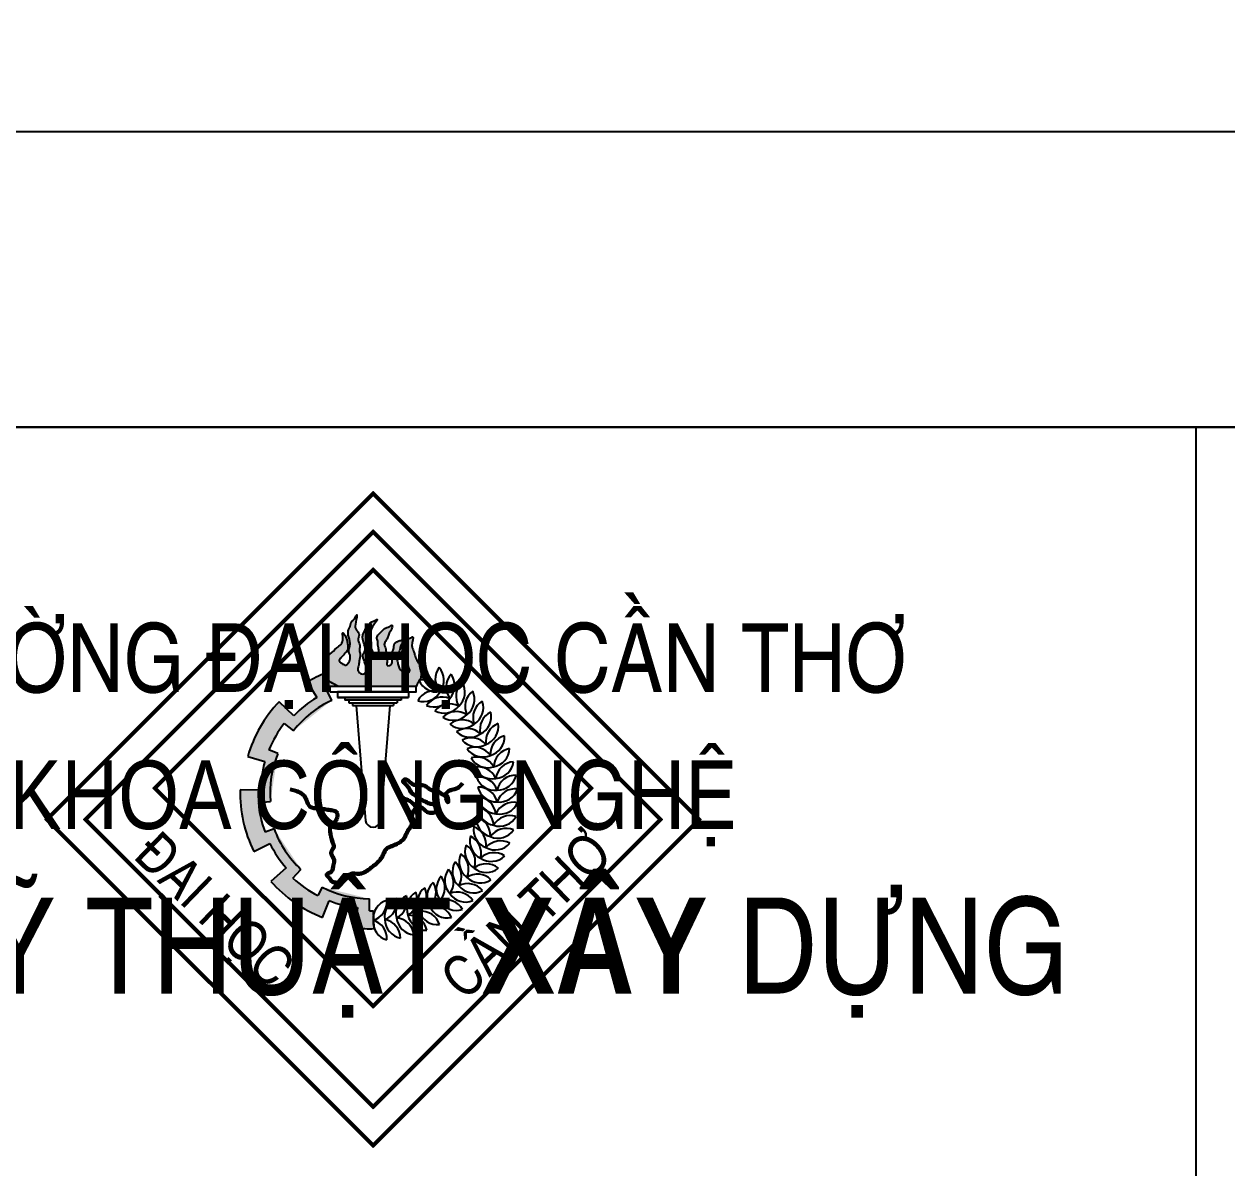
# Model space of a CAD drawing. Header units: millimetres. Extents: x 813 to 2725, y -392 to 805.
# Drawn here: x 1147 to 1585.6, y 387.9 to 805 of the extents above; entities that cross this region are included whole.
import ezdxf

# ---------------------------------------------------------------- set-up
doc = ezdxf.new("R2010")
doc.units = ezdxf.units.MM
doc.styles.get("Standard").update_dxf_attribs({"font": 'VNI-Helve-Condense.TTF', "height": 25})
doc.dimstyles.new('ISO-25', dxfattribs={"dimtxt": 0.25, "dimasz": 25, "dimexe": 15, "dimexo": 50, "dimgap": 10, "dimtad": 1, "dimtxsty": 'Standard', "dimcen": 25, "dimadec": 0, "dimazin": 0, "dimtfac": 1, "dimtmove": 0, "dimatfit": 3, "dimfxl": 1, "dimarcsym": 0})

# ---------------------------------------------------------------- blocks, each defined once
blk = doc.blocks.new('*D3')
at = {"color": 0, "lineweight": -2, "transparency": 16777216}
for p, q in [((974.22, 707.97), (974.22, 780.83)), ((2574.22, 707.97), (2574.22, 780.83)), ((999.22, 765.83), (2549.22, 765.83))]:
    blk.add_line(p, q, dxfattribs=at)
at = {"color": 0, "transparency": 16777216}
for points in [[(999.22, 770), (999.22, 761.66), (974.22, 765.83)], [(2549.22, 770), (2549.22, 761.66), (2574.22, 765.83)]]:
    blk.add_solid(points, dxfattribs=at)
at = {"layer": 'Defpoints', "color": 0, "transparency": 16777216}
for p in [(2574.22, 765.83), (974.22, 657.97), (2574.22, 657.97)]:
    blk.add_point(p, dxfattribs=at)
at = {"color": 0, "transparency": 16777216, "insert": (1774.22, 788.6), "char_height": 25, "attachment_point": 5}
blk.add_mtext('1600', dxfattribs=at)
blk = doc.blocks.new('logo DHCT')
h = blk.add_hatch(color=4)
h.set_gradient(color1=(244, 128, 11), one_color=1, tint=1, name='HEMISPHERICAL')
edge = h.paths.add_edge_path()
edge.add_spline(control_points=[(1291.26, 565.83), (1291.4, 566.07), (1291.78, 566.8), (1291.72, 568.08), (1291.75, 569.62), (1291.68, 570.98), (1290.79, 571.98), (1290.1, 573.26), (1289.43, 574.78), (1289, 576.66), (1287.81, 578.33), (1289.55, 582.37), (1287.57, 580.88), (1286.26, 580.82), (1285.92, 579.43), (1285.5, 578.14), (1284.81, 576.82), (1284.89, 574.89), (1286.56, 573.85), (1287.12, 571.97), (1287.03, 570.47), (1287.99, 569.17), (1286.83, 568.29), (1285.69, 568.05), (1284.69, 569.01), (1283.78, 570.12), (1283.24, 571.75), (1282.97, 573.34), (1283.2, 574.84), (1283.8, 576.2), (1284.16, 577.71), (1284.52, 578.95), (1286.09, 580.58), (1285.14, 580.57), (1284.68, 580.33), (1283.9, 580.19), (1283.09, 579.77), (1281.61, 579.12), (1282.01, 577.02), (1280.81, 575.64), (1280.91, 574.1), (1281.28, 572.9), (1281.23, 571.65), (1280.53, 571.17), (1279.99, 570.98), (1279, 571.05), (1279.45, 572.35), (1279.3, 573.33), (1279.41, 574.48), (1278.98, 575.81), (1278.94, 577.24), (1278.14, 578.55), (1278.63, 579.82), (1279.46, 580.84), (1279.82, 582.35), (1280.53, 583.5), (1281.77, 586.04), (1280.6, 585.64), (1279.93, 584.9), (1278.66, 584.94), (1277.83, 583.98), (1277.11, 583.29), (1276.23, 582.47), (1275.32, 581.29), (1276.23, 579.94), (1275.83, 578.61), (1276.39, 577.31), (1276.17, 576.23), (1276.86, 574.67), (1275.56, 574.83), (1274.85, 575.22), (1274.11, 575.97), (1273.5, 577.15), (1273.53, 578.8), (1273.48, 580.46), (1272.9, 582.5), (1273.68, 584.68), (1274.64, 586.15), (1276.45, 588.51), (1274.43, 587.11), (1273.25, 587.04), (1273.03, 586.05), (1272.64, 585.36), (1271.57, 584.99), (1271.29, 583.75), (1270.54, 582.6), (1270.31, 581.3), (1270.73, 579.86), (1271.18, 578.36), (1271.6, 576.44), (1270.35, 575.13), (1270.69, 573.49), (1271.25, 572.21), (1271.7, 570.77), (1271.88, 569.54), (1271.57, 568.5), (1270.65, 567.79), (1269.15, 568.22), (1268.5, 569.7), (1269.06, 571.1), (1269.1, 572.9), (1269.8, 574.8), (1269.06, 576.87), (1269.71, 578.66), (1268.52, 580.17), (1269.1, 581.5), (1269.22, 583.13), (1267.45, 584.5), (1267.89, 586.59), (1268.73, 590.84), (1267.6, 588.05), (1266.25, 587.26), (1265.98, 585.41), (1265.08, 583.86), (1265.14, 581.64), (1266.08, 579.73), (1265.67, 577.64), (1265.16, 576.07), (1266.03, 574.8), (1265.91, 573.33), (1265.45, 572.05), (1264.15, 570.89), (1262.94, 571.85), (1261.55, 572.66), (1262.36, 573.86), (1263.22, 574.49), (1263.92, 575.69), (1265.31, 576.7), (1264.96, 578.54), (1264.81, 580.14), (1264.41, 581.5), (1262.86, 583.98), (1263.39, 580.69), (1262.88, 578.82), (1260.53, 577.26), (1258.77, 575.23), (1255.61, 573.29), (1256.5, 570.47), (1256.69, 568.83), (1256.77, 568.32)], knot_values=[7.200197, 7.200197, 7.200197, 7.200197, 8.030576, 9.644933, 10.883085, 12.777157, 13.396436, 14.840704, 17.117317, 18.410085, 20.485772, 23.714493, 24.822738, 26.157319, 27.37694, 28.551663, 30.392496, 31.76009, 33.869391, 35.710224, 37.338793, 38.396791, 39.798244, 40.674529, 41.740278, 43.598113, 45.047487, 46.798527, 48.427092, 49.485089, 51.287992, 52.784287, 54.445744, 54.569674, 55.47182, 55.982761, 56.92644, 58.266554, 60.28218, 62.168342, 63.406494, 64.669207, 66.053544, 66.672982, 67.064839, 67.81865, 68.932986, 70.047322, 71.037843, 72.300558, 74.194632, 75.252627, 76.664426, 77.832795, 79.282165, 80.943626, 83.106067, 83.497924, 84.117362, 86.119235, 86.644777, 87.871047, 89.097311, 90.372341, 91.784136, 93.269919, 94.29098, 95.781922, 96.903124, 97.770618, 98.601803, 99.477711, 100.862256, 102.476619, 104.337974, 105.844285, 108.787512, 110.402283, 112.292715, 113.789908, 115.010275, 115.677128, 116.570221, 117.292668, 118.844386, 119.952028, 121.458342, 122.599909, 124.402809, 126.264164, 128.037207, 129.158412, 130.99925, 132.292013, 133.659606, 134.717601, 135.337039, 136.990371, 138.486671, 139.628238, 141.379279, 143.883331, 145.389645, 147.742133, 148.96175, 150.590319, 151.704656, 153.662922, 156.139226, 158.888412, 160.592752, 161.85096, 163.750685, 165.65041, 167.206655, 170.17292, 171.744999, 173.537426, 174.734812, 176.068735, 177.762125, 178.874382, 180.568831, 181.827045, 182.821479, 184.079688, 185.191658, 186.928692, 188.707254, 190.279327, 191.68554, 193.598606, 195.377173, 197.91218, 199.962953, 203.269647, 206.415178, 209.535613, 211.079968, 211.079968, 211.079968, 211.079968], degree=3, periodic=0)
edge.add_spline(control_points=[(1256.77, 568.32), (1256.86, 567.78), (1257.37, 565.52), (1259.78, 564.37), (1261.65, 563.47)], knot_values=[0, 0, 0, 0, 1.638921, 7.200197, 7.200197, 7.200197, 7.200197], degree=3, periodic=0)
edge.add_line((1261.65, 563.47), (1289.91, 563.47))
edge.add_spline(control_points=[(1289.91, 563.47), (1290.28, 564.14), (1290.65, 564.81), (1291.05, 565.48)], knot_values=[211.477879, 211.477879, 211.477879, 211.477879, 213.794614, 213.794614, 213.794614, 213.794614], degree=3, periodic=0)
edge.add_arc((1297.38, 568.44), 6.99, 202.4258, 205.0361, ccw=False)
edge.add_arc((1292.23, 558.91), 6.99, 98.0318, 100.8016, ccw=False)
h = blk.add_hatch(color=4)
edge = h.paths.add_edge_path()
edge.add_line((1241.8, 549.98), (1245.28, 547.32))
edge.add_arc((1275.56, 523.57), 38.49, 115.2385, 141.8919, ccw=False)
edge.add_line((1259.15, 558.38), (1257.65, 561.56))
edge.add_arc((1275.56, 523.57), 42, 113.9203, 115.2385, ccw=False)
edge.add_line((1258.53, 561.96), (1258.53, 563.47))
edge.add_line((1258.53, 563.47), (1261.65, 563.47))
edge.add_spline(control_points=[(1261.65, 563.47), (1259.78, 564.37), (1257.37, 565.52), (1256.86, 567.78), (1256.77, 568.32)], knot_values=[0, 0, 0, 0, 5.561275, 7.200197, 7.200197, 7.200197, 7.200197], degree=3, periodic=0)
edge.add_arc((1275.56, 523.57), 48.54, 112.7715, 121.3592)
edge.add_line((1250.3, 565.01), (1253.7, 559.43))
edge.add_arc((1275.56, 523.57), 42, 121.3592, 135.9572)
edge.add_line((1245.37, 552.77), (1239.98, 557.89))
edge.add_arc((1275.16, 524.46), 48.54, 136.4575, 163.8592)
edge.add_line((1228.53, 537.95), (1234.81, 536.13))
edge.add_arc((1275.16, 524.46), 42, 163.8592, 178.4572)
edge.add_line((1233.17, 525.59), (1225.73, 525.72))
edge.add_arc((1274.26, 524.84), 48.54, 178.9575, 206.3592)
edge.add_line((1230.77, 503.29), (1236.63, 506.19))
edge.add_arc((1274.26, 524.84), 42, 206.3592, 220.9572)
edge.add_line((1242.54, 497.31), (1236.97, 492.38))
edge.add_arc((1273.34, 524.52), 48.54, 221.4575, 248.8592)
edge.add_line((1255.84, 479.24), (1258.19, 485.34))
edge.add_arc((1273.34, 524.52), 42, 248.8592, 263.4572)
edge.add_line((1268.56, 482.79), (1267.77, 475.39))
edge.add_arc((1272.88, 523.66), 48.54, 263.9575, 272.1356)
edge.add_arc((1281.19, 477.73), 6.99, 175.9143, 201.6155, ccw=False)
edge.add_arc((1281.19, 478.72), 6.99, 163.5896, 184.0857, ccw=False)
edge.add_line((1274.48, 480.7), (1274.45, 481.68))
edge.add_arc((1272.88, 523.66), 42, 270.0781, 272.1356, ccw=False)
edge.add_line((1272.94, 481.65), (1272.93, 486.03))
edge.add_arc((1273.34, 524.52), 38.49, 242.7385, 269.3919, ccw=False)
edge.add_line((1255.71, 490.3), (1254.1, 487.18))
edge.add_arc((1273.34, 524.52), 42, 227.5781, 242.7385, ccw=False)
edge.add_line((1245.01, 493.51), (1247.96, 496.74))
edge.add_arc((1274.26, 524.84), 38.49, 200.2385, 226.8919, ccw=False)
edge.add_line((1238.15, 511.52), (1234.85, 510.31))
edge.add_arc((1274.26, 524.84), 42, 185.0781, 200.2385, ccw=False)
edge.add_line((1232.42, 521.12), (1236.79, 521.51))
edge.add_arc((1275.16, 524.46), 38.49, 157.7385, 184.3919, ccw=False)
edge.add_line((1239.54, 539.04), (1236.29, 540.37))
edge.add_arc((1275.16, 524.46), 42, 142.5781, 157.7385, ccw=False)
at = {"color": 4}
for p, q in [((1250.3, 565.01), (1253.7, 559.43)), ((1259.15, 558.38), (1257.65, 561.56)), ((1245.37, 552.77), (1239.98, 557.89)), ((1241.8, 549.98), (1245.28, 547.32)), ((1239.54, 539.04), (1236.29, 540.37)), ((1228.53, 537.95), (1234.81, 536.13)), ((1233.17, 525.59), (1225.73, 525.72)), ((1232.42, 521.12), (1236.79, 521.51)), ((1238.15, 511.52), (1234.85, 510.31)), ((1230.77, 503.29), (1236.63, 506.19)), ((1242.54, 497.31), (1236.97, 492.38)), ((1245.01, 493.51), (1247.96, 496.74)), ((1255.71, 490.3), (1254.1, 487.18)), ((1255.84, 479.24), (1258.19, 485.34)), ((1268.56, 482.79), (1267.77, 475.39)), ((1272.94, 481.65), (1272.93, 486.03))]:
    blk.add_line(p, q, dxfattribs=at)
for points in [[(1274.22, 395.47), (1393.72, 514.97), (1274.22, 634.48), (1154.71, 514.97)], [(1274.22, 396.09), (1393.11, 514.97), (1274.22, 633.86), (1155.33, 514.97)], [(1274.22, 396.71), (1392.49, 514.97), (1274.22, 633.24), (1155.95, 514.97)], [(1274.22, 409.52), (1379.67, 514.97), (1274.22, 620.43), (1168.77, 514.97)], [(1274.22, 410.14), (1379.05, 514.97), (1274.22, 619.81), (1169.39, 514.97)], [(1274.22, 410.76), (1378.43, 514.97), (1274.22, 619.19), (1170, 514.97)], [(1274.22, 446.24), (1354.38, 526.4), (1274.22, 606.57), (1194.05, 526.4)], [(1274.22, 446.86), (1353.76, 526.4), (1274.22, 605.95), (1194.67, 526.4)], [(1274.22, 447.48), (1353.15, 526.4), (1274.22, 605.33), (1195.29, 526.4)], [(1258.53, 561.47), (1289.91, 561.47), (1289.91, 563.47), (1258.53, 563.47)]]:
    blk.add_lwpolyline(points, close=True, dxfattribs=at)
for points in [[(1287.17, 561.47), (1261.26, 561.47)], [(1261.26, 561.47), (1261.26, 559.47)], [(1287.17, 561.47), (1287.17, 559.47)], [(1261.26, 559.47), (1287.17, 559.47)], [(1287.17, 559.47), (1261.26, 559.47)], [(1264, 559.47), (1264, 558.47)], [(1284.44, 558.47), (1264, 558.47)], [(1265.36, 558.47), (1265.36, 557.47)], [(1265.36, 557.47), (1283.07, 557.47)], [(1266.73, 557.47), (1266.73, 556.47)], [(1281.7, 557.47), (1281.7, 556.47)], [(1283.07, 558.47), (1283.07, 557.47)], [(1284.44, 559.47), (1284.44, 558.47)], [(1266.73, 556.47), (1281.7, 556.47)], [(1268.1, 556.47), (1271.44, 514.49)], [(1280.34, 556.47), (1277, 514.49)], [(1274.69, 475.15), (1274.45, 481.68)]]:
    blk.add_lwpolyline(points, dxfattribs=at)
for centre, radius, start, end in [((1303.92, 566.21), 6.99, 143.1871, 221.5629), ((1293.1, 565.77), 6.99, 323.1871, 41.5629), ((1275.56, 523.57), 48.54, 112.7715, 121.3592), ((1292.23, 558.91), 6.99, 22.4258, 100.8016), ((1297.38, 568.44), 6.99, 202.4258, 280.8016), ((1307.85, 563.2), 6.99, 137.7325, 216.1083), ((1297.03, 563.78), 6.99, 317.7325, 36.1083), ((1275.56, 523.57), 42, 113.9203, 115.2385), ((1296.65, 554.9), 6.99, 72.9826, 151.3584), ((1292.56, 564.93), 6.99, 252.9826, 331.3584), ((1311.47, 559.82), 6.99, 132.278, 210.6538), ((1300.76, 561.43), 6.99, 312.278, 30.6538), ((1314.75, 556.12), 6.99, 126.8234, 205.1992), ((1304.24, 558.73), 6.99, 306.8234, 25.1992), ((1275.16, 524.46), 48.54, 136.4575, 163.8592), ((1275.56, 523.57), 38.49, 115.2385, 141.8919), ((1275.56, 523.57), 42, 121.3592, 135.9572), ((1299.53, 552.62), 6.99, 67.528, 145.9038), ((1296.42, 563), 6.99, 247.528, 325.9038), ((1302.19, 550.08), 6.99, 62.0735, 140.4493), ((1317.67, 552.11), 6.99, 121.3689, 199.7447), ((1307.46, 555.72), 6.99, 301.3689, 19.7447), ((1300.07, 560.71), 6.99, 242.0735, 320.4493), ((1304.59, 547.3), 6.99, 56.6189, 134.9948), ((1303.49, 558.08), 6.99, 236.6189, 314.9948), ((1320.19, 547.85), 6.99, 115.9143, 194.2901), ((1310.37, 552.41), 6.99, 295.9143, 14.2901), ((1275.16, 524.46), 42, 142.5781, 157.7385), ((1306.71, 544.31), 6.99, 51.1644, 129.5402), ((1306.65, 555.14), 6.99, 231.1644, 309.5402), ((1322.3, 543.37), 6.99, 110.4598, 188.8356), ((1312.95, 548.85), 6.99, 290.4598, 8.8356), ((1308.54, 541.13), 6.99, 45.7099, 124.0857), ((1309.51, 551.92), 6.99, 225.7099, 304.0857), ((1310.06, 537.78), 6.99, 40.2553, 118.6311), ((1312.05, 548.43), 6.99, 220.2553, 298.6311), ((1323.97, 538.71), 6.99, 105.0052, 183.3811), ((1315.19, 545.05), 6.99, 285.0052, 3.3811), ((1311.26, 534.31), 6.99, 34.8008, 113.1766), ((1314.25, 544.72), 6.99, 214.8008, 293.1766), ((1317.05, 541.06), 6.99, 279.5507, 357.9265), ((1325.2, 533.91), 6.99, 99.5507, 177.9265), ((1275.16, 524.46), 42, 163.8592, 178.4572), ((1275.16, 524.46), 38.49, 157.7385, 184.3919), ((1312.12, 530.74), 6.99, 29.3462, 107.722), ((1316.08, 540.82), 6.99, 209.3462, 287.722), ((1318.53, 536.91), 6.99, 274.0962, 352.472), ((1325.96, 529.02), 6.99, 94.0962, 172.472), ((1312.64, 527.11), 6.99, 23.8917, 102.2675), ((1317.54, 536.77), 6.99, 203.8917, 282.2675), ((1326.25, 524.08), 6.99, 88.6416, 167.0174), ((1319.6, 532.63), 6.99, 268.6416, 347.0174), ((1312.81, 523.44), 6.99, 18.4371, 96.8129), ((1318.61, 532.59), 6.99, 198.4371, 276.8129), ((1319.27, 528.33), 6.99, 192.9826, 271.3584), ((1312.63, 519.77), 6.99, 12.9826, 91.3584), ((1274.26, 524.84), 48.54, 178.9575, 206.3592), ((1319.53, 524.02), 6.99, 187.528, 265.9038), ((1312.1, 516.14), 6.99, 7.528, 85.9038), ((1326.07, 519.13), 6.99, 83.1871, 161.5629), ((1320.27, 528.28), 6.99, 263.1871, 341.5629), ((1274.26, 524.84), 42, 185.0781, 200.2385), ((1319.37, 519.71), 6.99, 182.0735, 260.4493), ((1311.23, 512.57), 6.99, 2.0735, 80.4493), ((1325.42, 514.22), 6.99, 77.7325, 156.1083), ((1320.51, 523.88), 6.99, 257.7325, 336.1083), ((1274.22, 514.97), 2.82, 189.7838, 350.2162), ((1318.81, 515.44), 6.99, 176.6189, 254.9948), ((1310.02, 509.1), 6.99, 356.6189, 74.9948), ((1324.3, 509.4), 6.99, 72.278, 150.6538), ((1320.34, 519.48), 6.99, 252.278, 330.6538), ((1274.26, 524.84), 38.49, 200.2385, 226.8919), ((1316.48, 507.14), 6.99, 165.7099, 244.0857), ((1306.65, 502.58), 6.99, 345.7099, 64.0857), ((1317.84, 511.24), 6.99, 171.1644, 249.5402), ((1308.49, 505.76), 6.99, 351.1644, 69.5402), ((1322.74, 504.7), 6.99, 66.8234, 145.1992), ((1319.75, 515.11), 6.99, 246.8234, 325.1992), ((1274.26, 524.84), 42, 206.3592, 220.9572), ((1314.73, 503.2), 6.99, 160.2553, 238.6311), ((1304.52, 499.6), 6.99, 340.2553, 58.6311), ((1320.73, 500.17), 6.99, 61.3689, 139.7447), ((1318.75, 510.82), 6.99, 241.3689, 319.7447), ((1312.62, 499.44), 6.99, 154.8008, 233.1766), ((1302.11, 496.82), 6.99, 334.8008, 53.1766), ((1318.3, 495.86), 6.99, 55.9143, 134.2901), ((1317.34, 506.65), 6.99, 235.9143, 314.2901), ((1307.37, 492.61), 6.99, 143.8917, 222.2675), ((1296.56, 492.03), 6.99, 323.8917, 42.2675), ((1310.16, 495.9), 6.99, 149.3462, 227.722), ((1299.45, 494.29), 6.99, 329.3462, 47.722), ((1315.48, 491.79), 6.99, 50.4598, 128.8356), ((1315.54, 502.62), 6.99, 230.4598, 308.8356), ((1273.34, 524.52), 48.54, 221.4575, 248.8592), ((1273.34, 524.52), 42, 227.5781, 242.7385), ((1300.93, 486.89), 6.99, 132.9826, 211.3584), ((1290.2, 488.37), 6.99, 312.9826, 31.3584), ((1304.29, 489.6), 6.99, 138.4371, 216.8129), ((1293.46, 490.05), 6.99, 318.4371, 36.8129), ((1308.73, 484.56), 6.99, 39.5507, 117.9265), ((1312.28, 488.01), 6.99, 45.0052, 123.3811), ((1313.37, 498.79), 6.99, 225.0052, 303.3811), ((1273.34, 524.52), 38.49, 242.7385, 269.3919), ((1289.54, 480.85), 6.99, 116.6189, 194.9948), ((1279.65, 485.29), 6.99, 296.6189, 14.9948), ((1293.52, 482.5), 6.99, 122.0735, 200.4493), ((1283.26, 485.98), 6.99, 302.0735, 20.4493), ((1297.33, 484.52), 6.99, 127.528, 205.9038), ((1286.79, 487.01), 6.99, 307.528, 25.9038), ((1304.87, 481.45), 6.99, 34.0962, 112.472), ((1307.99, 491.83), 6.99, 214.0962, 292.472), ((1310.85, 495.18), 6.99, 219.5507, 297.9265), ((1273.34, 524.52), 42, 248.8592, 263.4572), ((1281.19, 478.72), 6.99, 105.7099, 184.0857), ((1272.33, 484.95), 6.99, 285.7099, 4.0857), ((1285.41, 479.59), 6.99, 111.1644, 189.5402), ((1276, 484.95), 6.99, 291.1644, 9.5402), ((1296.36, 476.41), 6.99, 23.1871, 101.5629), ((1301.39, 486.01), 6.99, 203.1871, 281.5629), ((1300.74, 478.73), 6.99, 28.6416, 107.0174), ((1304.83, 488.76), 6.99, 208.6416, 287.0174), ((1272.88, 523.66), 42, 270.0781, 272.1356), ((1281.19, 477.73), 6.99, 175.9143, 254.2901), ((1272.33, 471.5), 6.99, 355.9143, 74.2901), ((1285.51, 478.6), 6.99, 181.3689, 259.7447), ((1277.28, 471.55), 6.99, 1.3689, 79.7447), ((1289.72, 479.87), 6.99, 186.8234, 265.1992), ((1282.2, 472.08), 6.99, 6.8234, 85.1992), ((1293.8, 481.54), 6.99, 192.278, 270.6538), ((1287.05, 473.07), 6.99, 12.278, 90.6538), ((1291.79, 474.52), 6.99, 17.7325, 96.1083), ((1297.7, 483.6), 6.99, 197.7325, 276.1083), ((1272.88, 523.66), 48.54, 263.9575, 272.1356)]:
    blk.add_arc(centre, radius, start, end, dxfattribs=at)
for points in [[(1261.65, 563.47), (1257.19, 566.81), (1256.53, 569.92), (1256.3, 573.03), (1258.53, 575.26), (1260.98, 577.48), (1262.54, 578.81), (1263.2, 581.26), (1263.2, 583.04), (1264.32, 581.48), (1264.76, 580.15), (1264.98, 578.59), (1264.98, 576.81), (1263.87, 575.48), (1263.2, 574.59), (1262.31, 573.7), (1261.87, 572.81), (1262.76, 571.92), (1264.32, 571.25), (1265.21, 571.92), (1265.87, 573.48), (1265.87, 574.81), (1265.43, 575.92), (1265.65, 577.7), (1265.87, 579.26), (1265.21, 582.15), (1265.21, 583.7), (1265.87, 585.48), (1266.54, 587.26), (1267.43, 588.15), (1268.31, 589.61), (1267.94, 586.89), (1267.94, 584.41), (1269.05, 582.8), (1269.05, 581.69), (1268.81, 580.08), (1269.3, 578.96), (1269.3, 576.61), (1269.55, 575.12), (1269.18, 572.65), (1268.93, 570.91), (1268.68, 569.8), (1269.3, 568.44), (1270.91, 568.07), (1271.41, 568.44), (1271.78, 569.43), (1271.66, 570.79), (1271.29, 572.03), (1270.67, 573.76), (1270.54, 574.88), (1271.29, 576.49), (1271.16, 578.34), (1270.67, 580.08), (1270.42, 581.19), (1270.67, 582.68), (1271.16, 583.67), (1271.91, 585.03), (1272.52, 585.4), (1273.02, 586.14), (1273.27, 586.76), (1274.38, 587.26), (1275.75, 587.88), (1274.76, 586.27), (1273.89, 584.9), (1273.14, 582.06), (1273.39, 580.57), (1273.52, 578.71), (1273.64, 577.1), (1274.26, 575.87), (1274.88, 575.25), (1275.62, 574.88), (1276.49, 574.88), (1276.37, 575.99), (1276.24, 577.48), (1275.99, 578.47), (1275.99, 579.95), (1275.62, 581.31), (1276.24, 582.43), (1277.11, 583.3), (1277.98, 584.16), (1278.35, 584.53), (1280.21, 585.28), (1280.7, 585.65), (1281.08, 585.77), (1280.58, 583.67), (1279.84, 582.18), (1279.34, 580.82), (1278.72, 579.83), (1278.35, 578.47), (1278.72, 577.48), (1279.09, 575.62), (1279.34, 574.38), (1279.34, 573.39), (1279.34, 572.28), (1279.34, 571.16), (1280.08, 571.04), (1280.46, 571.16), (1280.95, 571.53), (1281.2, 572.89), (1280.95, 574.13), (1280.95, 575.37), (1281.7, 577.1), (1282.07, 579.09), (1283.18, 579.83), (1284.05, 580.2), (1284.55, 580.32), (1285.41, 580.57), (1285.54, 580.57), (1284.79, 579.09), (1284.17, 577.72), (1283.68, 575.99), (1283.31, 575), (1283.06, 573.39), (1283.31, 571.66), (1283.8, 570.29), (1284.92, 568.81), (1285.79, 568.19), (1286.65, 568.31), (1287.64, 569.3), (1287.27, 570.29), (1287.02, 571.9), (1286.4, 573.64), (1285.04, 575.25), (1284.92, 576.61), (1285.54, 578.34), (1285.91, 579.46), (1286.4, 580.57), (1287.64, 581.07), (1288.64, 581.56), (1288.39, 578.34), (1289.01, 576.36), (1289.38, 575.12), (1290.25, 573.02), (1290.99, 571.78), (1291.36, 571.29), (1291.73, 569.43), (1291.73, 568.19), (1291.61, 566.58), (1291.11, 565.59), (1289.91, 563.47)], [(1243.96, 526.01), (1249.37, 523.15), (1251.28, 519.65), (1254.14, 519.02), (1258.91, 518.38), (1260.82, 517.75), (1260.82, 514.88), (1260.19, 513.93), (1259.23, 513.3), (1258.91, 508.53), (1259.55, 506.3), (1259.87, 505.03), (1258.91, 502.8), (1259.87, 500.58), (1259.55, 497.4), (1258.91, 495.81), (1257.32, 494.86), (1258.28, 493.59), (1258.91, 492.63), (1260.5, 492), (1264.64, 493.9), (1266.23, 495.18), (1269.1, 495.18), (1272.28, 496.45), (1274.82, 498.35), (1277.69, 501.53), (1279.28, 504.39), (1281.19, 505.35), (1285.64, 508.21), (1286.91, 510.75), (1288.5, 513.61), (1288.5, 516.47), (1291.05, 519.65), (1293.91, 517.75), (1297.1, 517.75), (1298.05, 518.38), (1297.41, 519.65), (1296.78, 520.29), (1295.19, 520.61), (1293.6, 521.24), (1291.69, 522.2), (1289.46, 523.79), (1288.5, 524.42), (1287.55, 526.01), (1286.28, 527.6), (1285.32, 529.19), (1285.64, 529.51), (1288.5, 527.92), (1291.69, 527.6), (1293.6, 526.96), (1294.87, 526.01), (1297.1, 525.37), (1298.69, 524.74), (1299.64, 524.1), (1300.91, 523.79), (1301.55, 522.2), (1301.55, 521.24), (1300.91, 522.51), (1300.91, 524.42), (1302.5, 525.69), (1303.78, 526.01), (1304.73, 526.33), (1305.37, 526.65), (1306.96, 528.24)], [(1289.98, 519.21), (1287.89, 521.5), (1286.15, 522.29), (1284.89, 523.07), (1283.79, 524.49), (1283.01, 525.12)]]:
    blk.add_spline(points, degree=3, dxfattribs=at)
for points, knots in [([(1243.86, 525.62), (1244.17, 525.54), (1244.48, 525.46), (1245.38, 525.21), (1245.97, 525.03), (1247, 524.63), (1247.46, 524.4), (1248.15, 523.93), (1248.41, 523.71), (1248.81, 523.26), (1248.96, 523.05), (1249.23, 522.58), (1249.35, 522.31), (1249.65, 521.57), (1249.83, 521.08), (1250.22, 520.27), (1250.41, 519.94), (1250.8, 519.52), (1250.94, 519.39), (1251.25, 519.17), (1251.42, 519.09), (1252.03, 518.84), (1252.51, 518.75), (1253.32, 518.67), (1253.66, 518.64), (1254.44, 518.59), (1254.87, 518.54), (1255.72, 518.44), (1256.14, 518.38), (1256.91, 518.27), (1257.27, 518.22), (1257.94, 518.11), (1258.26, 518.06), (1258.95, 517.96), (1259.34, 517.92), (1259.91, 517.79), (1260.12, 517.73), (1260.38, 517.59), (1260.46, 517.54), (1260.58, 517.41), (1260.62, 517.34), (1260.71, 517.16), (1260.74, 517.05), (1260.8, 516.65), (1260.79, 516.31), (1260.67, 515.67), (1260.58, 515.37), (1260.39, 514.89), (1260.29, 514.69), (1260.11, 514.43), (1260.04, 514.35), (1259.89, 514.21), (1259.82, 514.16), (1259.65, 514.04), (1259.55, 513.99), (1259.31, 513.84), (1259.15, 513.75), (1258.86, 513.52), (1258.73, 513.39), (1258.5, 513.1), (1258.41, 512.94), (1258.15, 512.35), (1258.08, 511.87), (1258.06, 510.89), (1258.12, 510.39), (1258.29, 509.4), (1258.4, 508.91), (1258.59, 508.14), (1258.66, 507.82), (1258.82, 507.2), (1258.91, 506.9), (1259.07, 506.43), (1259.12, 506.27), (1259.25, 505.95), (1259.31, 505.8), (1259.4, 505.52), (1259.44, 505.39), (1259.46, 505.2), (1259.47, 505.13), (1259.46, 504.99), (1259.44, 504.92), (1259.36, 504.67), (1259.25, 504.46), (1258.99, 504.03), (1258.84, 503.8), (1258.65, 503.4), (1258.59, 503.26), (1258.52, 502.97), (1258.5, 502.82), (1258.51, 502.55), (1258.53, 502.41), (1258.64, 502.01), (1258.77, 501.75), (1259.05, 501.27), (1259.19, 501.05), (1259.38, 500.69), (1259.44, 500.56), (1259.57, 500.19), (1259.6, 499.94), (1259.58, 499.38), (1259.53, 499.09), (1259.38, 498.46), (1259.29, 498.13), (1259.17, 497.6), (1259.14, 497.42), (1259.07, 497.07), (1259.05, 496.9), (1258.97, 496.62), (1258.93, 496.5), (1258.82, 496.29), (1258.75, 496.21), (1258.57, 496.06), (1258.43, 495.97), (1258.1, 495.82), (1257.92, 495.75), (1257.61, 495.61), (1257.48, 495.55), (1257.26, 495.42), (1257.18, 495.36), (1257.05, 495.22), (1256.99, 495.14), (1256.93, 494.97), (1256.91, 494.89), (1256.91, 494.73), (1256.93, 494.66), (1256.98, 494.48), (1257.04, 494.38), (1257.16, 494.21), (1257.23, 494.13), (1257.45, 493.88), (1257.61, 493.73), (1257.84, 493.48), (1257.91, 493.39), (1258.04, 493.22), (1258.1, 493.13), (1258.23, 492.92), (1258.3, 492.79), (1258.45, 492.56), (1258.51, 492.47), (1258.74, 492.22), (1258.92, 492.08), (1259.29, 491.87), (1259.49, 491.8), (1260.01, 491.64), (1260.33, 491.59), (1260.97, 491.57), (1261.28, 491.59), (1262.45, 491.81), (1263.23, 492.23), (1264.23, 492.98), (1264.51, 493.22), (1265.02, 493.7), (1265.25, 493.94), (1265.68, 494.35), (1265.89, 494.53), (1266.2, 494.72), (1266.3, 494.77), (1266.5, 494.84), (1266.61, 494.86), (1267.03, 494.91), (1267.38, 494.89), (1268.14, 494.82), (1268.54, 494.76), (1269.19, 494.77), (1269.43, 494.79), (1269.88, 494.86), (1270.1, 494.91), (1270.74, 495.12), (1271.14, 495.3), (1271.89, 495.71), (1272.24, 495.93), (1272.9, 496.37), (1273.23, 496.6), (1274.05, 497.21), (1274.54, 497.59), (1275.77, 498.6), (1276.52, 499.25), (1277.4, 500.32), (1277.62, 500.62), (1277.98, 501.21), (1278.13, 501.49), (1278.39, 502.06), (1278.51, 502.34), (1278.76, 502.92), (1278.9, 503.22), (1279.21, 503.72), (1279.37, 503.93), (1279.75, 504.27), (1279.98, 504.41), (1280.52, 504.66), (1280.83, 504.78), (1281.48, 505.02), (1281.83, 505.16), (1282.52, 505.44), (1282.86, 505.59), (1283.85, 506.08), (1284.48, 506.46), (1285.3, 507.16), (1285.55, 507.41), (1285.93, 507.9), (1286.08, 508.13), (1286.34, 508.58), (1286.45, 508.82), (1286.7, 509.37), (1286.84, 509.69), (1287.09, 510.23), (1287.21, 510.45), (1287.47, 510.89), (1287.61, 511.1), (1288.04, 511.73), (1288.33, 512.14), (1288.67, 512.8), (1288.77, 513.03), (1288.9, 513.46), (1288.93, 513.66), (1288.97, 514.05), (1288.96, 514.24), (1288.94, 514.92), (1288.86, 515.41), (1288.87, 516.12), (1288.89, 516.36), (1288.99, 516.85), (1289.07, 517.1), (1289.35, 517.8), (1289.61, 518.22), (1290.1, 518.8), (1290.32, 518.99), (1290.65, 519.17), (1290.77, 519.21), (1290.98, 519.25), (1291.07, 519.25), (1291.28, 519.2), (1291.4, 519.15), (1291.66, 519), (1291.8, 518.9), (1292.28, 518.53), (1292.63, 518.18), (1293.25, 517.69), (1293.48, 517.52), (1293.99, 517.24), (1294.26, 517.14), (1295.05, 516.95), (1295.58, 516.96), (1296.37, 517.1), (1296.62, 517.16), (1297.05, 517.3), (1297.23, 517.36), (1297.59, 517.5), (1297.78, 517.58), (1298.06, 517.76), (1298.17, 517.85), (1298.33, 518.03), (1298.38, 518.11), (1298.46, 518.29), (1298.47, 518.4), (1298.48, 518.59), (1298.47, 518.68), (1298.4, 518.93), (1298.33, 519.08), (1298.16, 519.36), (1298.06, 519.5), (1297.88, 519.73), (1297.8, 519.82), (1297.58, 520.1), (1297.43, 520.29), (1297.16, 520.53), (1297.07, 520.59), (1296.87, 520.71), (1296.76, 520.75), (1296.4, 520.87), (1296.13, 520.9), (1295.7, 520.95), (1295.52, 520.96), (1295.25, 521.01), (1295.14, 521.03), (1294.93, 521.09), (1294.83, 521.13), (1294.51, 521.25), (1294.3, 521.35), (1293.89, 521.55), (1293.68, 521.65), (1293.28, 521.84), (1293.08, 521.94), (1292.6, 522.16), (1292.32, 522.3), (1291.86, 522.56), (1291.66, 522.69), (1291.27, 522.97), (1291.07, 523.13), (1290.64, 523.45), (1290.41, 523.63), (1290.03, 523.9), (1289.89, 524), (1289.58, 524.19), (1289.42, 524.28), (1289.12, 524.46), (1288.99, 524.55), (1288.8, 524.7), (1288.73, 524.77), (1288.59, 524.93), (1288.53, 525.02), (1288.31, 525.37), (1288.18, 525.67), (1287.95, 526.14), (1287.86, 526.3), (1287.67, 526.62), (1287.57, 526.76), (1287.24, 527.2), (1286.99, 527.48), (1286.47, 527.99), (1286.21, 528.21), (1285.9, 528.54), (1285.8, 528.65), (1285.7, 528.82), (1285.68, 528.88), (1285.67, 528.94), (1285.67, 528.96), (1285.67, 528.98), (1285.67, 528.99), (1285.71, 529.03), (1285.74, 529.07), (1285.81, 529.13), (1285.85, 529.16), (1285.91, 529.19), (1285.94, 529.2), (1286.02, 529.22), (1286.07, 529.23), (1286.2, 529.2), (1286.28, 529.17), (1286.47, 529.06), (1286.57, 528.99), (1286.92, 528.71), (1287.2, 528.45), (1287.68, 528.01), (1287.88, 527.84), (1288.26, 527.58), (1288.43, 527.49), (1288.77, 527.34), (1288.95, 527.29), (1289.61, 527.14), (1290.09, 527.16), (1290.86, 527.19), (1291.16, 527.21), (1291.68, 527.2), (1291.91, 527.17), (1292.36, 527.08), (1292.58, 527.02), (1293.01, 526.84), (1293.22, 526.73), (1293.6, 526.46), (1293.8, 526.3), (1294.18, 525.98), (1294.37, 525.84), (1294.73, 525.62), (1294.88, 525.54), (1295.19, 525.41), (1295.35, 525.35), (1295.83, 525.22), (1296.14, 525.15), (1296.86, 525.01), (1297.26, 524.93), (1297.79, 524.75), (1297.96, 524.68), (1298.22, 524.55), (1298.32, 524.49), (1298.52, 524.36), (1298.62, 524.28), (1298.85, 524.1), (1298.97, 524.01), (1299.21, 523.86), (1299.31, 523.8), (1299.52, 523.71), (1299.62, 523.68), (1299.82, 523.62), (1299.92, 523.61), (1300.11, 523.57), (1300.21, 523.56), (1300.3, 523.54)], [0, 0, 0, 0, 0.873639, 0.873639, 2.620918, 2.620918, 4.216179, 4.216179, 5.396152, 5.396152, 6.276277, 6.276277, 7.156403, 7.156403, 8.586348, 8.586348, 9.656917, 9.656917, 10.169018, 10.169018, 10.681118, 10.681118, 11.981902, 11.981902, 12.907182, 12.907182, 14.237132, 14.237132, 15.567081, 15.567081, 16.666784, 16.666784, 17.597488, 17.597488, 18.638923, 18.638923, 19.378315, 19.378315, 19.841919, 19.841919, 20.305523, 20.305523, 20.769127, 20.769127, 21.796327, 21.796327, 22.650542, 22.650542, 23.364921, 23.364921, 23.810279, 23.810279, 24.157009, 24.157009, 24.50374, 24.50374, 24.984995, 24.984995, 25.466249, 25.466249, 25.947503, 25.947503, 27.219445, 27.219445, 28.491388, 28.491388, 29.76333, 29.76333, 30.715059, 30.715059, 31.666788, 31.666788, 32.156176, 32.156176, 32.645565, 32.645565, 33.104989, 33.104989, 33.425843, 33.425843, 33.746698, 33.746698, 34.483625, 34.483625, 35.220552, 35.220552, 35.625371, 35.625371, 35.960651, 35.960651, 36.295931, 36.295931, 37.043282, 37.043282, 37.790634, 37.790634, 38.269538, 38.269538, 39.238739, 39.238739, 40.20794, 40.20794, 41.177142, 41.177142, 41.680312, 41.680312, 42.183483, 42.183483, 42.672661, 42.672661, 43.161839, 43.161839, 43.651016, 43.651016, 44.140194, 44.140194, 44.516068, 44.516068, 44.768523, 44.768523, 44.954602, 44.954602, 45.096404, 45.096404, 45.238205, 45.238205, 45.508269, 45.508269, 45.778333, 45.778333, 46.318486, 46.318486, 46.655631, 46.655631, 46.992775, 46.992775, 47.433267, 47.433267, 47.738857, 47.738857, 48.271636, 48.271636, 48.804415, 48.804415, 49.632091, 49.632091, 50.459767, 50.459767, 52.840699, 52.840699, 53.847651, 53.847651, 54.75082, 54.75082, 55.653989, 55.653989, 56.108977, 56.108977, 56.563964, 56.563964, 57.680207, 57.680207, 58.796449, 58.796449, 59.415816, 59.415816, 60.035183, 60.035183, 61.273916, 61.273916, 62.435854, 62.435854, 63.597792, 63.597792, 65.45974, 65.45974, 68.332285, 68.332285, 69.395263, 69.395263, 70.260804, 70.260804, 71.126346, 71.126346, 72.136306, 72.136306, 73.104068, 73.104068, 74.07183, 74.07183, 75.039592, 75.039592, 76.069118, 76.069118, 77.098644, 77.098644, 79.157696, 79.157696, 80.17771, 80.17771, 80.93779, 80.93779, 81.69787, 81.69787, 82.731954, 82.731954, 83.500363, 83.500363, 84.268771, 84.268771, 85.680582, 85.680582, 86.380497, 86.380497, 86.933657, 86.933657, 87.486817, 87.486817, 88.95635, 88.95635, 89.688576, 89.688576, 90.420801, 90.420801, 91.732207, 91.732207, 92.700514, 92.700514, 93.26952, 93.26952, 93.838526, 93.838526, 94.407532, 94.407532, 94.976538, 94.976538, 96.278918, 96.278918, 97.031078, 97.031078, 97.783237, 97.783237, 99.217071, 99.217071, 99.880379, 99.880379, 100.342721, 100.342721, 100.805064, 100.805064, 101.113547, 101.113547, 101.302187, 101.302187, 101.490826, 101.490826, 101.679466, 101.679466, 102.065813, 102.065813, 102.452161, 102.452161, 102.767035, 102.767035, 103.402322, 103.402322, 103.674556, 103.674556, 103.946789, 103.946789, 104.644761, 104.644761, 105.171645, 105.171645, 105.54225, 105.54225, 105.912856, 105.912856, 106.654066, 106.654066, 107.314185, 107.314185, 107.974304, 107.974304, 108.919503, 108.919503, 109.682742, 109.682742, 110.445982, 110.445982, 111.297561, 111.297561, 111.788011, 111.788011, 112.322211, 112.322211, 112.85641, 112.85641, 113.243666, 113.243666, 113.630921, 113.630921, 114.618476, 114.618476, 115.150791, 115.150791, 115.683106, 115.683106, 116.747736, 116.747736, 117.544131, 117.544131, 117.987845, 117.987845, 118.326614, 118.326614, 118.601607, 118.601607, 118.821512, 118.821512, 119.041417, 119.041417, 119.261322, 119.261322, 119.481227, 119.481227, 119.897955, 119.897955, 120.314682, 120.314682, 120.73141, 120.73141, 121.670748, 121.670748, 122.296901, 122.296901, 122.754229, 122.754229, 123.211556, 123.211556, 124.537464, 124.537464, 125.445826, 125.445826, 126.20248, 126.20248, 126.959134, 126.959134, 127.746138, 127.746138, 128.533143, 128.533143, 129.194336, 129.194336, 129.654351, 129.654351, 130.114367, 130.114367, 131.034399, 131.034399, 132.263576, 132.263576, 132.863268, 132.863268, 133.255781, 133.255781, 133.682606, 133.682606, 134.109431, 134.109431, 134.39859, 134.39859, 134.645528, 134.645528, 134.892466, 134.892466, 135.17642, 135.17642, 135.17642, 135.17642]), ([(1244.06, 526.41), (1244.37, 526.33), (1244.68, 526.25), (1245.6, 526), (1246.21, 525.82), (1247.27, 525.4), (1247.72, 525.18), (1248.47, 524.71), (1248.77, 524.48), (1249.31, 523.94), (1249.56, 523.64), (1249.96, 522.95), (1250.12, 522.58), (1250.42, 521.85), (1250.55, 521.49), (1250.81, 520.9), (1250.94, 520.66), (1251.18, 520.31), (1251.29, 520.18), (1251.51, 519.98), (1251.62, 519.91), (1251.87, 519.78), (1252.01, 519.72), (1252.58, 519.56), (1253.07, 519.51), (1253.89, 519.44), (1254.2, 519.42), (1254.8, 519.37), (1255.1, 519.34), (1255.96, 519.24), (1256.51, 519.16), (1257.43, 519.02), (1257.79, 518.96), (1258.44, 518.86), (1258.72, 518.82), (1259.3, 518.74), (1259.62, 518.69), (1260.23, 518.55), (1260.53, 518.45), (1260.93, 518.21), (1261.04, 518.12), (1261.24, 517.9), (1261.32, 517.78), (1261.52, 517.35), (1261.59, 517.03), (1261.61, 516.36), (1261.57, 516.02), (1261.43, 515.39), (1261.35, 515.1), (1261.16, 514.62), (1261.06, 514.41), (1260.83, 514.02), (1260.69, 513.84), (1260.42, 513.59), (1260.31, 513.51), (1260.11, 513.37), (1260, 513.31), (1259.77, 513.17), (1259.65, 513.1), (1259.47, 512.96), (1259.4, 512.9), (1259.28, 512.77), (1259.22, 512.7), (1259.08, 512.46), (1259.01, 512.28), (1258.91, 511.86), (1258.89, 511.62), (1258.88, 510.79), (1258.98, 510.12), (1259.19, 509.14), (1259.27, 508.81), (1259.41, 508.19), (1259.48, 507.9), (1259.62, 507.37), (1259.69, 507.14), (1259.82, 506.75), (1259.87, 506.6), (1260.01, 506.23), (1260.12, 505.97), (1260.24, 505.55), (1260.27, 505.39), (1260.29, 505.09), (1260.28, 504.95), (1260.22, 504.67), (1260.18, 504.54), (1260.01, 504.12), (1259.84, 503.86), (1259.54, 503.37), (1259.42, 503.15), (1259.34, 502.89), (1259.32, 502.83), (1259.32, 502.71), (1259.32, 502.65), (1259.37, 502.42), (1259.44, 502.24), (1259.66, 501.84), (1259.79, 501.63), (1260.03, 501.21), (1260.14, 501.02), (1260.28, 500.65), (1260.33, 500.49), (1260.39, 500.17), (1260.4, 500.01), (1260.41, 499.54), (1260.38, 499.23), (1260.26, 498.59), (1260.17, 498.25), (1260.03, 497.71), (1259.98, 497.49), (1259.9, 497.06), (1259.87, 496.83), (1259.75, 496.35), (1259.66, 496.1), (1259.42, 495.74), (1259.31, 495.61), (1258.98, 495.34), (1258.76, 495.23), (1258.34, 495.03), (1258.13, 494.95), (1257.89, 494.84), (1257.81, 494.8), (1257.76, 494.77)], [0, 0, 0, 0, 0.866167, 0.866167, 2.598501, 2.598501, 4.027459, 4.027459, 5.108078, 5.108078, 6.194218, 6.194218, 7.280359, 7.280359, 8.366499, 8.366499, 9.248779, 9.248779, 9.910266, 9.910266, 10.46396, 10.46396, 11.017654, 11.017654, 12.479952, 12.479952, 13.353153, 13.353153, 14.226355, 14.226355, 15.972758, 15.972758, 17.069869, 17.069869, 17.887805, 17.887805, 18.705741, 18.705741, 19.523677, 19.523677, 19.883144, 19.883144, 20.242612, 20.242612, 21.069666, 21.069666, 21.89672, 21.89672, 22.627571, 22.627571, 23.213148, 23.213148, 23.798725, 23.798725, 24.127015, 24.127015, 24.455306, 24.455306, 24.91775, 24.91775, 25.300922, 25.300922, 25.684094, 25.684094, 26.450437, 26.450437, 27.21678, 27.21678, 29.004454, 29.004454, 29.913724, 29.913724, 30.822994, 30.822994, 31.614154, 31.614154, 32.101678, 32.101678, 32.846774, 32.846774, 33.236937, 33.236937, 33.568782, 33.568782, 33.900628, 33.900628, 34.711768, 34.711768, 35.522908, 35.522908, 35.855255, 35.855255, 36.187602, 36.187602, 36.899183, 36.899183, 37.610764, 37.610764, 38.181823, 38.181823, 38.608069, 38.608069, 39.034315, 39.034315, 39.886808, 39.886808, 40.857981, 40.857981, 41.504453, 41.504453, 42.150924, 42.150924, 42.797396, 42.797396, 43.166874, 43.166874, 43.703917, 43.703917, 44.24096, 44.24096, 44.53485, 44.53485, 44.53485, 44.53485]), ([(1297.66, 518.51), (1297.66, 518.51), (1297.66, 518.55), (1297.62, 518.66), (1297.58, 518.74), (1297.48, 518.9), (1297.41, 518.99), (1297.27, 519.19), (1297.18, 519.29), (1296.97, 519.55), (1296.86, 519.69), (1296.69, 519.85), (1296.63, 519.9), (1296.52, 519.97), (1296.45, 520), (1296.28, 520.05), (1296.19, 520.07), (1295.86, 520.12), (1295.6, 520.13), (1295.16, 520.19), (1294.98, 520.23), (1294.65, 520.32), (1294.49, 520.38), (1294.04, 520.56), (1293.77, 520.7), (1293.29, 520.94), (1293.08, 521.04), (1292.65, 521.23), (1292.43, 521.34), (1291.95, 521.57), (1291.68, 521.72), (1291.17, 522.04), (1290.93, 522.21), (1290.47, 522.56), (1290.25, 522.73), (1289.85, 523.03), (1289.66, 523.17), (1289.34, 523.38), (1289.2, 523.46), (1288.91, 523.64), (1288.75, 523.73), (1288.48, 523.91), (1288.36, 524), (1288.1, 524.24), (1287.97, 524.4), (1287.74, 524.74), (1287.65, 524.91), (1287.45, 525.29), (1287.35, 525.5), (1287.15, 525.9), (1287.05, 526.08), (1286.8, 526.43), (1286.67, 526.6), (1286.38, 526.93), (1286.23, 527.08), (1285.89, 527.4), (1285.69, 527.58), (1285.34, 527.93), (1285.19, 528.1), (1284.99, 528.41), (1284.92, 528.55), (1284.85, 528.83), (1284.84, 528.97), (1284.89, 529.23), (1284.94, 529.35), (1285.06, 529.54), (1285.14, 529.62), (1285.3, 529.77), (1285.38, 529.83), (1285.65, 529.98), (1285.85, 530.03), (1286.23, 530.04), (1286.41, 529.99), (1286.74, 529.86), (1286.89, 529.76), (1287.31, 529.47), (1287.56, 529.23), (1288.06, 528.77), (1288.3, 528.54), (1288.7, 528.27), (1288.85, 528.19), (1289.17, 528.07), (1289.34, 528.03), (1289.91, 527.96), (1290.34, 527.98), (1291.08, 528.02), (1291.37, 528.03), (1292.32, 527.97), (1292.98, 527.79), (1293.76, 527.35), (1293.95, 527.22), (1294.28, 526.96), (1294.44, 526.83), (1294.73, 526.6), (1294.86, 526.5), (1295.09, 526.35), (1295.19, 526.3), (1295.41, 526.2), (1295.53, 526.15), (1295.9, 526.04), (1296.17, 525.98), (1296.89, 525.83), (1297.37, 525.75), (1298.03, 525.53), (1298.23, 525.45), (1298.57, 525.29), (1298.71, 525.21), (1298.95, 525.05), (1299.05, 524.98), (1299.24, 524.83), (1299.33, 524.77), (1299.53, 524.61), (1299.65, 524.54), (1299.82, 524.47), (1299.89, 524.45), (1300.05, 524.41), (1300.14, 524.39), (1300.3, 524.37), (1300.36, 524.36), (1300.43, 524.35)], [101.451643, 101.451643, 101.451643, 101.451643, 101.771819, 101.771819, 102.091996, 102.091996, 102.412172, 102.412172, 102.750649, 102.750649, 103.295857, 103.295857, 103.647825, 103.647825, 103.999794, 103.999794, 104.351763, 104.351763, 105.091806, 105.091806, 105.544295, 105.544295, 105.996784, 105.996784, 106.901762, 106.901762, 107.609439, 107.609439, 108.317117, 108.317117, 109.180739, 109.180739, 110.04436, 110.04436, 110.879408, 110.879408, 111.578511, 111.578511, 112.09109, 112.09109, 112.60367, 112.60367, 112.9764, 112.9764, 113.506739, 113.506739, 114.037078, 114.037078, 114.705183, 114.705183, 115.451219, 115.451219, 116.197255, 116.197255, 116.82162, 116.82162, 117.451662, 117.451662, 117.959878, 117.959878, 118.298253, 118.298253, 118.574743, 118.574743, 118.797905, 118.797905, 119.021067, 119.021067, 119.244229, 119.244229, 119.686472, 119.686472, 120.128714, 120.128714, 120.570956, 120.570956, 121.416219, 121.416219, 122.261482, 122.261482, 122.866475, 122.866475, 123.471467, 123.471467, 124.832418, 124.832418, 125.633892, 125.633892, 127.421434, 127.421434, 128.021731, 128.021731, 128.622029, 128.622029, 129.162625, 129.162625, 129.591119, 129.591119, 130.019612, 130.019612, 130.8766, 130.8766, 132.214597, 132.214597, 132.809142, 132.809142, 133.234829, 133.234829, 133.573108, 133.573108, 133.911386, 133.911386, 134.417502, 134.417502, 134.699113, 134.699113, 134.980723, 134.980723, 135.169827, 135.169827, 135.169827, 135.169827]), ([(1300.43, 524.35), (1300.51, 524.56), (1300.63, 524.76), (1300.91, 525.12), (1301.07, 525.28), (1301.5, 525.64), (1301.77, 525.81), (1302.25, 526.04), (1302.45, 526.11), (1302.83, 526.22), (1303.02, 526.26), (1303.38, 526.34), (1303.56, 526.38), (1303.9, 526.46), (1304.07, 526.51), (1304.46, 526.65), (1304.69, 526.75), (1305.11, 526.96), (1305.29, 527.08), (1305.65, 527.36), (1305.82, 527.53), (1306.21, 527.95), (1306.42, 528.21), (1306.64, 528.49)], [141.498857, 141.498857, 141.498857, 141.498857, 142.102177, 142.102177, 142.705497, 142.705497, 143.519279, 143.519279, 144.060003, 144.060003, 144.600726, 144.600726, 145.167148, 145.167148, 145.733569, 145.733569, 146.503986, 146.503986, 147.274403, 147.274403, 148.044821, 148.044821, 149.078747, 149.078747, 149.078747, 149.078747]), ([(1301.2, 524.08), (1301.24, 524.18), (1301.3, 524.28), (1301.44, 524.48), (1301.52, 524.57), (1301.82, 524.87), (1302.08, 525.05), (1302.56, 525.29), (1302.78, 525.36), (1303.25, 525.48), (1303.5, 525.53), (1303.96, 525.63), (1304.18, 525.69), (1304.58, 525.83), (1304.79, 525.91), (1305.18, 526.08), (1305.38, 526.18), (1306.11, 526.62), (1306.52, 527.06), (1307.02, 527.66), (1307.15, 527.82), (1307.28, 527.98)], [141.53668, 141.53668, 141.53668, 141.53668, 142.005661, 142.005661, 142.474641, 142.474641, 143.445674, 143.445674, 144.222348, 144.222348, 144.999023, 144.999023, 145.607735, 145.607735, 146.216448, 146.216448, 146.82516, 146.82516, 148.488591, 148.488591, 149.078747, 149.078747, 149.078747, 149.078747]), ([(1289.64, 518.98), (1289.5, 519.18), (1289.35, 519.39), (1288.92, 519.98), (1288.62, 520.35), (1288.13, 520.82), (1287.95, 520.97), (1287.6, 521.21), (1287.42, 521.3), (1287.03, 521.49), (1286.82, 521.57), (1286.22, 521.82), (1285.8, 521.98), (1285.2, 522.31), (1285.01, 522.44), (1284.68, 522.7), (1284.54, 522.84), (1284.3, 523.12), (1284.2, 523.27), (1283.97, 523.59), (1283.86, 523.76), (1283.66, 524.02), (1283.58, 524.12), (1283.41, 524.3), (1283.31, 524.38), (1283.07, 524.57), (1282.92, 524.68), (1282.77, 524.78)], [0, 0, 0, 0, 0.732255, 0.732255, 2.196766, 2.196766, 2.970075, 2.970075, 3.663936, 3.663936, 4.357797, 4.357797, 5.613539, 5.613539, 6.225105, 6.225105, 6.724157, 6.724157, 7.223209, 7.223209, 7.849313, 7.849313, 8.289555, 8.289555, 8.729797, 8.729797, 9.287714, 9.287714, 9.287714, 9.287714]), ([(1290.31, 519.45), (1290.16, 519.65), (1290.02, 519.86), (1289.56, 520.48), (1289.24, 520.89), (1288.66, 521.44), (1288.45, 521.62), (1288, 521.92), (1287.77, 522.04), (1287.31, 522.26), (1287.07, 522.35), (1286.51, 522.58), (1286.19, 522.71), (1285.7, 522.97), (1285.52, 523.08), (1285.24, 523.3), (1285.14, 523.4), (1284.94, 523.64), (1284.84, 523.77), (1284.63, 524.08), (1284.51, 524.26), (1284.28, 524.56), (1284.17, 524.68), (1283.94, 524.92), (1283.82, 525.02), (1283.55, 525.24), (1283.39, 525.35), (1283.24, 525.45)], [0, 0, 0, 0, 0.730284, 0.730284, 2.190851, 2.190851, 2.974075, 2.974075, 3.701231, 3.701231, 4.428387, 4.428387, 5.491689, 5.491689, 6.203327, 6.203327, 6.73588, 6.73588, 7.268434, 7.268434, 7.885441, 7.885441, 8.314177, 8.314177, 8.742913, 8.742913, 9.287714, 9.287714, 9.287714, 9.287714]), ([(1301.2, 524.08), (1301.33, 524), (1301.43, 523.9), (1301.6, 523.67), (1301.66, 523.55), (1301.82, 523.15), (1301.88, 522.86), (1301.94, 522.38), (1301.96, 522.19), (1301.99, 521.81), (1302, 521.63), (1302, 521.42), (1302, 521.38), (1301.99, 521.29), (1301.98, 521.26), (1301.97, 521.18), (1301.96, 521.15), (1301.92, 521.06), (1301.89, 521.01), (1301.79, 520.91), (1301.73, 520.87), (1301.59, 520.82), (1301.51, 520.82), (1301.39, 520.84), (1301.35, 520.86), (1301.28, 520.9), (1301.25, 520.92), (1301.17, 520.98), (1301.14, 521.02), (1301.08, 521.09), (1301.06, 521.13), (1300.98, 521.26), (1300.93, 521.36), (1300.83, 521.58), (1300.78, 521.7), (1300.65, 522.02), (1300.58, 522.23), (1300.39, 522.83), (1300.31, 523.19), (1300.3, 523.54)], [135.853997, 135.853997, 135.853997, 135.853997, 136.194033, 136.194033, 136.53407, 136.53407, 137.239301, 137.239301, 137.652623, 137.652623, 138.065945, 138.065945, 138.184929, 138.184929, 138.283181, 138.283181, 138.360327, 138.360327, 138.437472, 138.437472, 138.492365, 138.492365, 138.547257, 138.547257, 138.60215, 138.60215, 138.657043, 138.657043, 138.781898, 138.781898, 138.906753, 138.906753, 139.178855, 139.178855, 139.450957, 139.450957, 139.879791, 139.879791, 140.774083, 140.774083, 140.774083, 140.774083]), ([(1257.76, 494.77), (1257.8, 494.72), (1257.87, 494.64), (1258.03, 494.46), (1258.13, 494.36), (1258.34, 494.14), (1258.47, 494), (1258.69, 493.72), (1258.79, 493.57), (1258.94, 493.31), (1259.01, 493.19), (1259.12, 493.03), (1259.16, 492.97), (1259.31, 492.81), (1259.45, 492.71), (1259.79, 492.55), (1260, 492.49), (1260.41, 492.41), (1260.61, 492.39), (1261.01, 492.39), (1261.21, 492.41), (1261.79, 492.51), (1262.17, 492.65), (1262.92, 493.03), (1263.3, 493.28), (1263.92, 493.79), (1264.18, 494.02), (1264.68, 494.51), (1264.94, 494.78), (1265.39, 495.17), (1265.58, 495.31), (1265.96, 495.51), (1266.13, 495.58), (1266.49, 495.67), (1266.67, 495.7), (1267.29, 495.73), (1267.72, 495.68), (1268.39, 495.61), (1268.63, 495.59), (1269.09, 495.58), (1269.29, 495.59), (1269.71, 495.66), (1269.91, 495.71), (1270.52, 495.91), (1270.92, 496.1), (1271.73, 496.57), (1272.14, 496.84), (1272.93, 497.39), (1273.31, 497.67), (1274.04, 498.24), (1274.39, 498.52), (1275.07, 499.09), (1275.41, 499.39), (1276.36, 500.3), (1276.92, 500.96), (1277.55, 502.16), (1277.75, 502.65), (1278.19, 503.62), (1278.44, 504.1), (1278.95, 504.66), (1279.11, 504.8), (1279.46, 505.04), (1279.64, 505.14), (1280.15, 505.4), (1280.49, 505.53), (1281.17, 505.78), (1281.51, 505.91), (1282.17, 506.18), (1282.5, 506.32), (1283.44, 506.79), (1284.02, 507.13), (1284.75, 507.76), (1284.97, 507.99), (1285.3, 508.43), (1285.42, 508.62), (1285.65, 509.04), (1285.76, 509.26), (1285.99, 509.78), (1286.12, 510.08), (1286.37, 510.61), (1286.5, 510.86), (1286.78, 511.32), (1286.92, 511.54), (1287.35, 512.17), (1287.63, 512.57), (1287.93, 513.14), (1288.01, 513.32), (1288.1, 513.65), (1288.13, 513.8), (1288.15, 514.11), (1288.15, 514.28), (1288.11, 514.91), (1288.04, 515.43), (1288.06, 516.26), (1288.09, 516.53), (1288.21, 517.07), (1288.29, 517.34), (1288.6, 518.13), (1288.9, 518.63), (1289.5, 519.36), (1289.79, 519.62), (1290.3, 519.91), (1290.51, 519.99), (1290.89, 520.07), (1291.07, 520.07), (1291.42, 520.02), (1291.58, 519.96), (1292.03, 519.75), (1292.29, 519.56), (1292.81, 519.14), (1293.06, 518.91), (1293.55, 518.49), (1293.79, 518.3), (1294.21, 518.04), (1294.4, 517.95), (1294.8, 517.84), (1295, 517.81), (1295.6, 517.78), (1296.01, 517.84), (1296.64, 518.02), (1296.83, 518.08), (1297.2, 518.22), (1297.38, 518.3), (1297.57, 518.41), (1297.62, 518.46), (1297.65, 518.5), (1297.66, 518.5), (1297.66, 518.51)], [45.486402, 45.486402, 45.486402, 45.486402, 45.832535, 45.832535, 46.178669, 46.178669, 46.589737, 46.589737, 47.012312, 47.012312, 47.434887, 47.434887, 47.75339, 47.75339, 48.436521, 48.436521, 49.119652, 49.119652, 49.773625, 49.773625, 50.427598, 50.427598, 51.735545, 51.735545, 53.115349, 53.115349, 54.127944, 54.127944, 55.14054, 55.14054, 55.781926, 55.781926, 56.271426, 56.271426, 56.760927, 56.760927, 57.959396, 57.959396, 58.702978, 58.702978, 59.398499, 59.398499, 60.094021, 60.094021, 61.485065, 61.485065, 62.943839, 62.943839, 64.402614, 64.402614, 65.756748, 65.756748, 67.110882, 67.110882, 69.819149, 69.819149, 71.328898, 71.328898, 72.838647, 72.838647, 73.414931, 73.414931, 73.991215, 73.991215, 75.007569, 75.007569, 76.044522, 76.044522, 77.081476, 77.081476, 79.155382, 79.155382, 80.246175, 80.246175, 81.031029, 81.031029, 81.815883, 81.815883, 82.762419, 82.762419, 83.503186, 83.503186, 84.243954, 84.243954, 85.662844, 85.662844, 86.389548, 86.389548, 86.973377, 86.973377, 87.557206, 87.557206, 89.054322, 89.054322, 89.711064, 89.711064, 90.367807, 90.367807, 91.6997, 91.6997, 92.676183, 92.676183, 93.26328, 93.26328, 93.72702, 93.72702, 94.19076, 94.19076, 95.091592, 95.091592, 95.992423, 95.992423, 96.893255, 96.893255, 97.634867, 97.634867, 98.376479, 98.376479, 99.709245, 99.709245, 100.24567, 100.24567, 100.782095, 100.782095, 101.098268, 101.098268, 101.251069, 101.251069, 101.251069, 101.251069])]:
    blk.add_open_spline(points, degree=3, knots=knots, dxfattribs=at)
for s, rotation, p in [('ÑAÏI HOÏC', 315.9975, (1186.38, 501.09)), ('CAÀN THÔ', 44.0025, (1307.78, 448.66))]:
    blk.add_text(s, height=14.7, rotation=rotation, dxfattribs=at).set_placement(p)

msp = doc.modelspace()

# ---------------------------------------------------------------- linework, layer by layer
msp.add_line((1574.218, 657.969), (1574.218, 57.969))
at = {"lineweight": 30}
msp.add_lwpolyline([(974.218, 657.969), (2574.218, 657.969), (2574.218, 57.969), (974.218, 57.969)], close=True, dxfattribs=at)

# ---------------------------------------------------------------- block references
msp.add_blockref('logo DHCT', (0, 0))

# ---------------------------------------------------------------- texts
at = {"insert": (1274.218, 586.471), "char_height": 20, "width": 600, "attachment_point": 2}
msp.add_mtext('{\\H1.25x;TRÖÔØNG ÑAÏI HOÏC CAÀN THÔ\\H0.2x;\\P\\P\\H5x;KHOA COÂNG NGHEÄ\\P\\H0.2x;\\P\\fVNI-Helve-Condense|b1|i0|c0|p2;\\H7x;BM. KYÕ THUAÄT XAÂY DÖÏNG}', dxfattribs=at)

# ---------------------------------------------------------------- dimensions: what is measured, and where the dimension line sits
dim = msp.add_linear_dim(base=(2574.218, 765.829), p1=(974.218, 657.969), p2=(2574.218, 657.969), dimstyle='ISO-25')
dim.commit()
dim.dimension.update_dxf_attribs({"geometry": '*D3', "text_midpoint": (1774.218, 788.596)})

doc.saveas('drawing.dxf')
